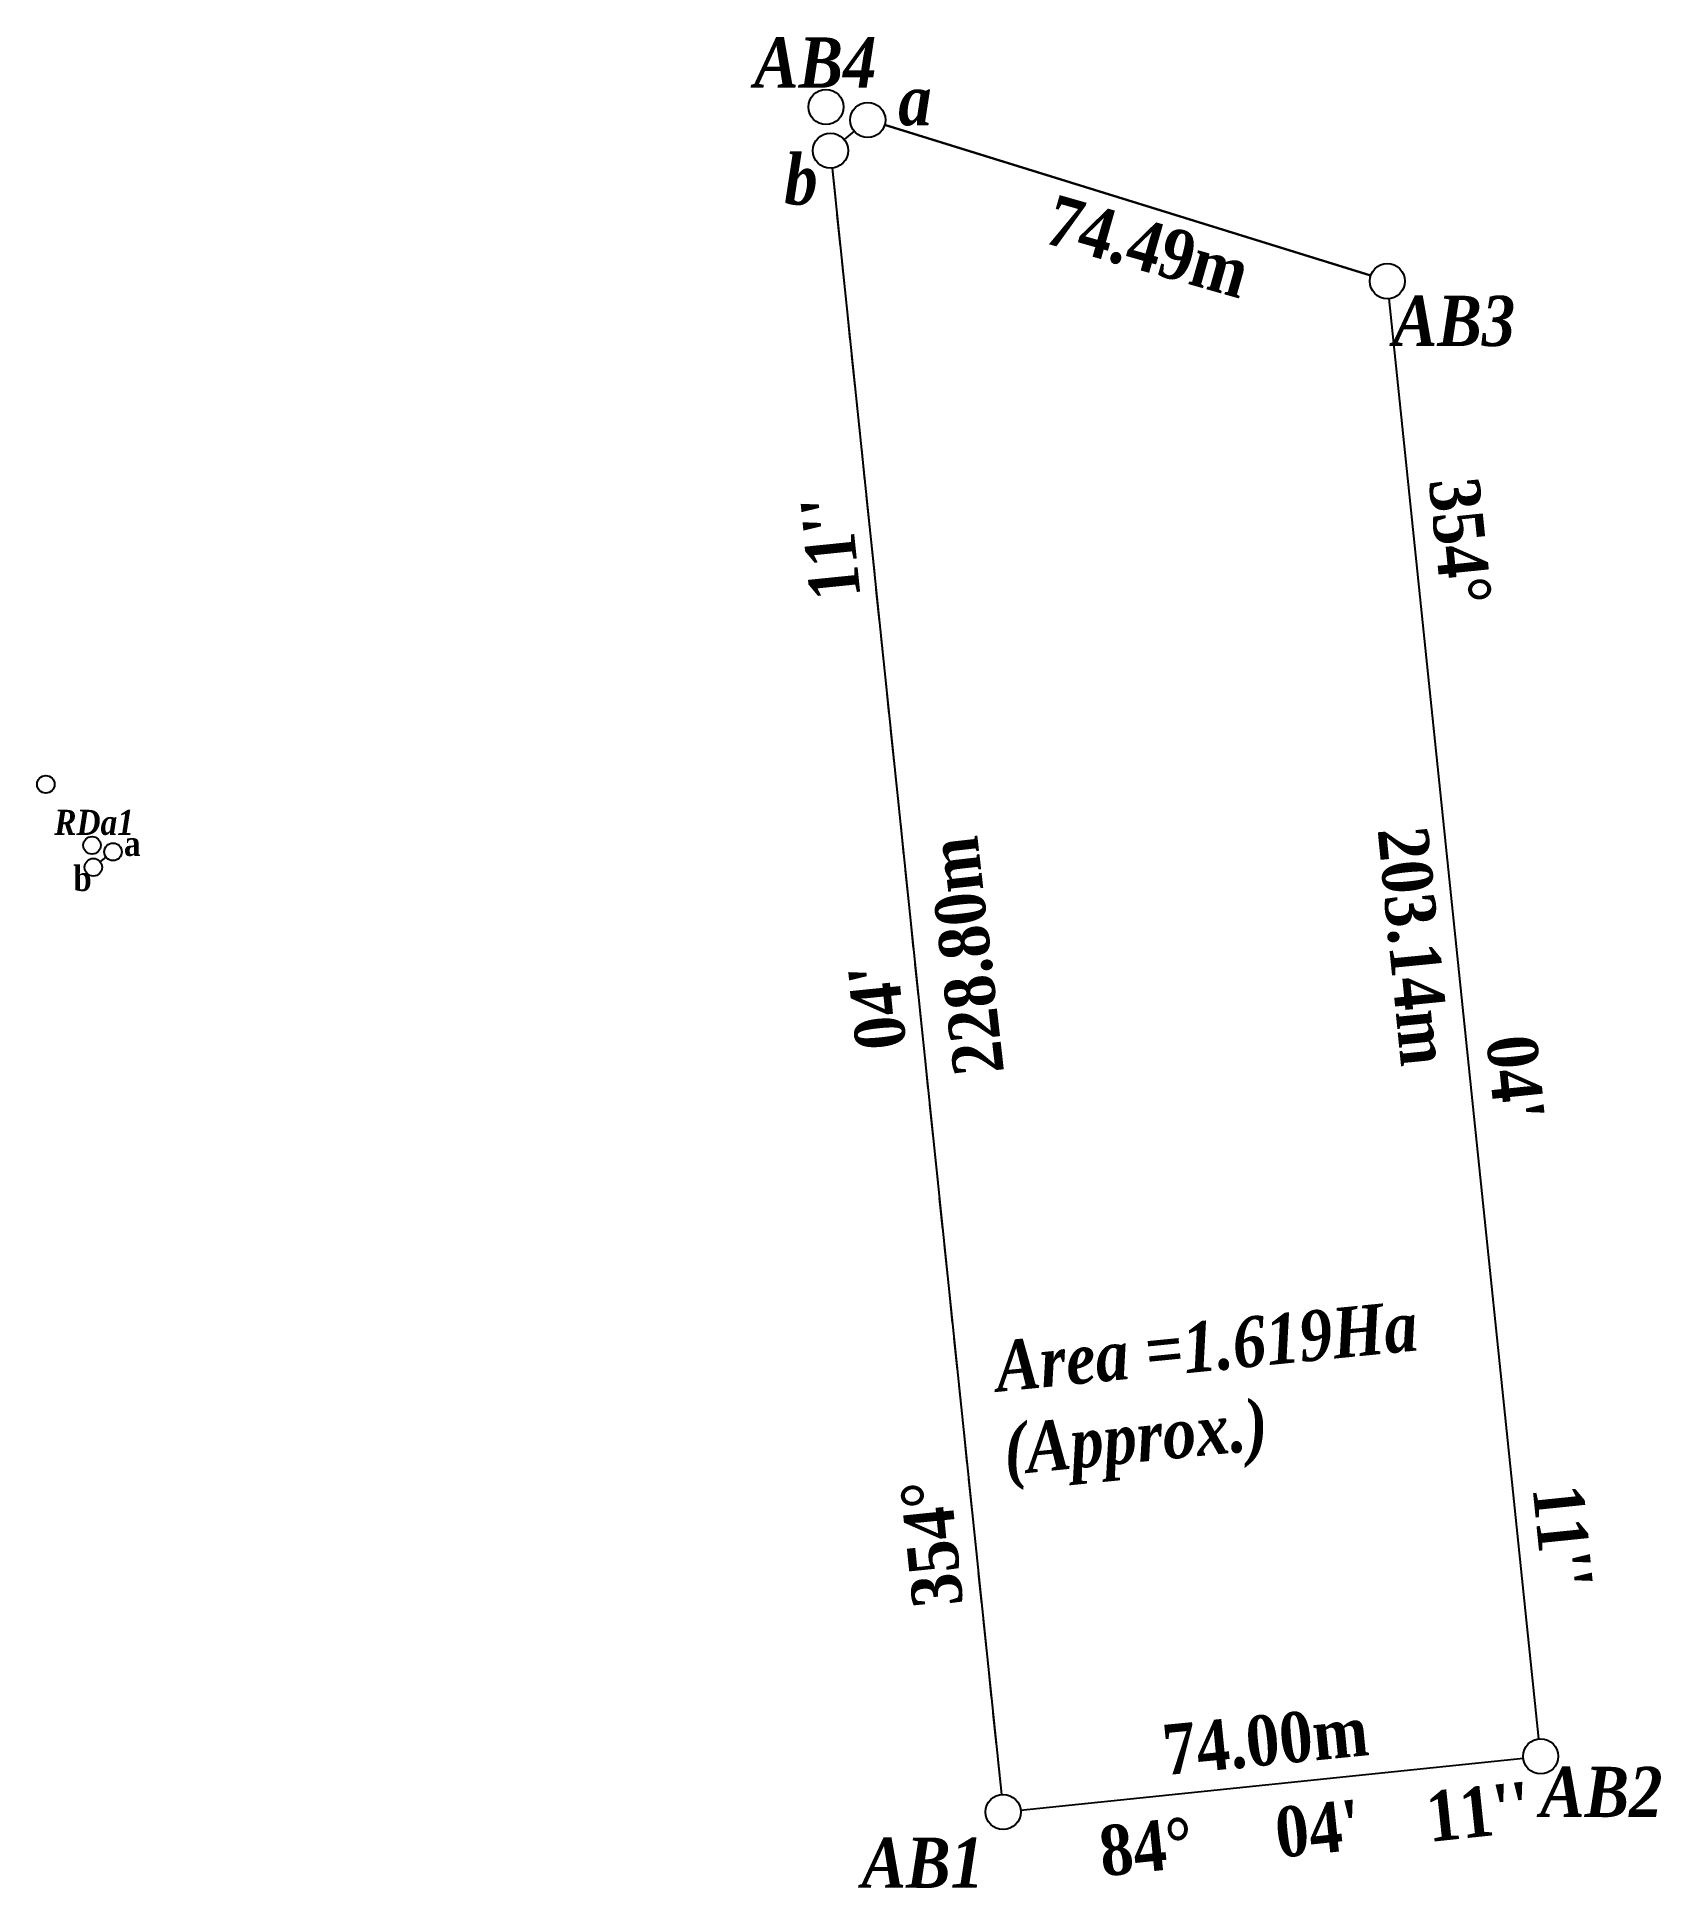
# Model space of a CAD drawing. Header units: metres. Extents: x -40848 to -40718, y 41906 to 42054.
import ezdxf

# ---------------------------------------------------------------- set-up
doc = ezdxf.new("R2010")
doc.units = ezdxf.units.M
doc.linetypes.add('DASHED', pattern=[0.75, 0.5, -0.25])
doc.styles.get("Standard").update_dxf_attribs({"font": 'simplex.shx'})

msp = doc.modelspace()

# ---------------------------------------------------------------- linework, layer by layer
for p, q in [((-40782.54, 42046.44), (-40783.35, 42045.78)), ((-40741.42, 42034.91), (-40780.12, 42046.92)), ((-40741.41, 42034.95), (-40780.11, 42046.95)), ((-40784.3, 42043.5), (-40770.82, 41913.93)), ((-40728.02, 41918.37), (-40739.94, 42033.1)), ((-40842.59, 41988.23), (-40842.12, 41988.6)), ((-40769.29, 41912.68), (-40729.25, 41916.84))]:
    msp.add_line(p, q)
at = {"linetype": 'DASHED', "ltscale": 5}
msp.add_line((-40784.3, 42043.5), (-40770.82, 41913.93), dxfattribs=at)
at = {"color": 1}
for centre in [(-40784.79, 42048.37), (-40781.46, 42047.33), (-40784.43, 42044.89), (-40740.08, 42034.49), (-40727.87, 41916.98), (-40770.68, 41912.54)]:
    msp.add_circle(centre, 1.4, dxfattribs=at)
for centre in [(-40846.92, 41994.41), (-40843.24, 41989.55), (-40841.57, 41989.03), (-40843.14, 41987.8)]:
    msp.add_circle(centre, 0.7)

# ---------------------------------------------------------------- texts
at = {"attachment_point": 1}
for s, width, gutter_width, insert, char_height in [('{\\fGaramond|b1|i1|c0|p18;AB4}', 51.4288, 0.582, (-40790.52, 42053.91), 4), ('{\\fGaramond|b1|i1|c0|p18;a}', 51.4288, 0.582, (-40779.03, 42050.91), 4), ('{\\fGaramond|b1|i1|c0|p18;b}', 51.4288, 0.582, (-40788.11, 42044.6), 4), ('{\\fGaramond|b1|i1|c0|p18;AB3}', 51.4288, 0.582, (-40739.65, 42033.33), 4), ('{\\fGaramond|b1|i1|c0|p18;RDa1}', 25.7144, 0.291, (-40846.25, 41992.38), 2), ('{\\fGaramond|b1|i0|c0|p18;a}', 25.7144, 0.291, (-40840.7, 41990.7), 2), ('{\\fGaramond|b1|i0|c0|p18;b}', 25.7144, 0.291, (-40844.74, 41987.91), 2), ('{\\fGaramond|b1|i1|c0|p18;AB2}', 51.4288, 0.582, (-40727.92, 41916.14), 4), ('{\\fGaramond|b1|i1|c0|p18;AB1}', 51.4288, 0.582, (-40781.96, 41910.5), 4)]:
    msp.add_mtext_dynamic_manual_height_columns(s, width=width, gutter_width=gutter_width, heights=[0], dxfattribs=dict(at, insert=insert, char_height=char_height))
at = {"char_height": 4, "attachment_point": 1}
for s, width, gutter_width, insert, rotation in [('{\\fGaramond|b1|i0|c0|p18;74.49m}', 51.4288, 0.582, (-40766.47, 42041.43), 344.0679), ("\\pxqc,t6,40;{\\fGaramond|b1|i0|c0|p18;354%%D                          04'                      11''}", 107.1994, 2, (-40733.73, 42028.1), 275.8747), ("\\pxqc,t6,40;{\\fGaramond|b1|i0|c0|p18;354%%D                          04'                      11''}", 107.1994, 2, (-40776.93, 41919.59), 95.8029), ('{\\fGaramond|b1|i0|c0|p18;228.80m}', 51.4288, 0.582, (-40774.58, 41971.04), 96.4559), ('{\\fGaramond|b1|i0|c0|p18;203.14m}', 51.4288, 0.582, (-40736.88, 41991.2), 275.6608), ('{\\fGaramond|b1|i1|c0|p18;Area =1.619Ha (Approx.)}', 51.4288, 0.582, (-40771.49, 41949.99), 5.6433), ('{\\fGaramond|b1|i0|c0|p18;74.00m}', 51.4288, 0.582, (-40758.15, 41919.45), 5.6433), ("\\pxqc,t40;{\\fGaramond|b1|i0|c0|p18;84%%D     04'    11''}", 44.5853, 2, (-40768.24, 41910.85), 6.0145)]:
    msp.add_mtext_dynamic_manual_height_columns(s, width=width, gutter_width=gutter_width, heights=[0], dxfattribs=dict(at, insert=insert, rotation=rotation))

doc.saveas('drawing.dxf')
